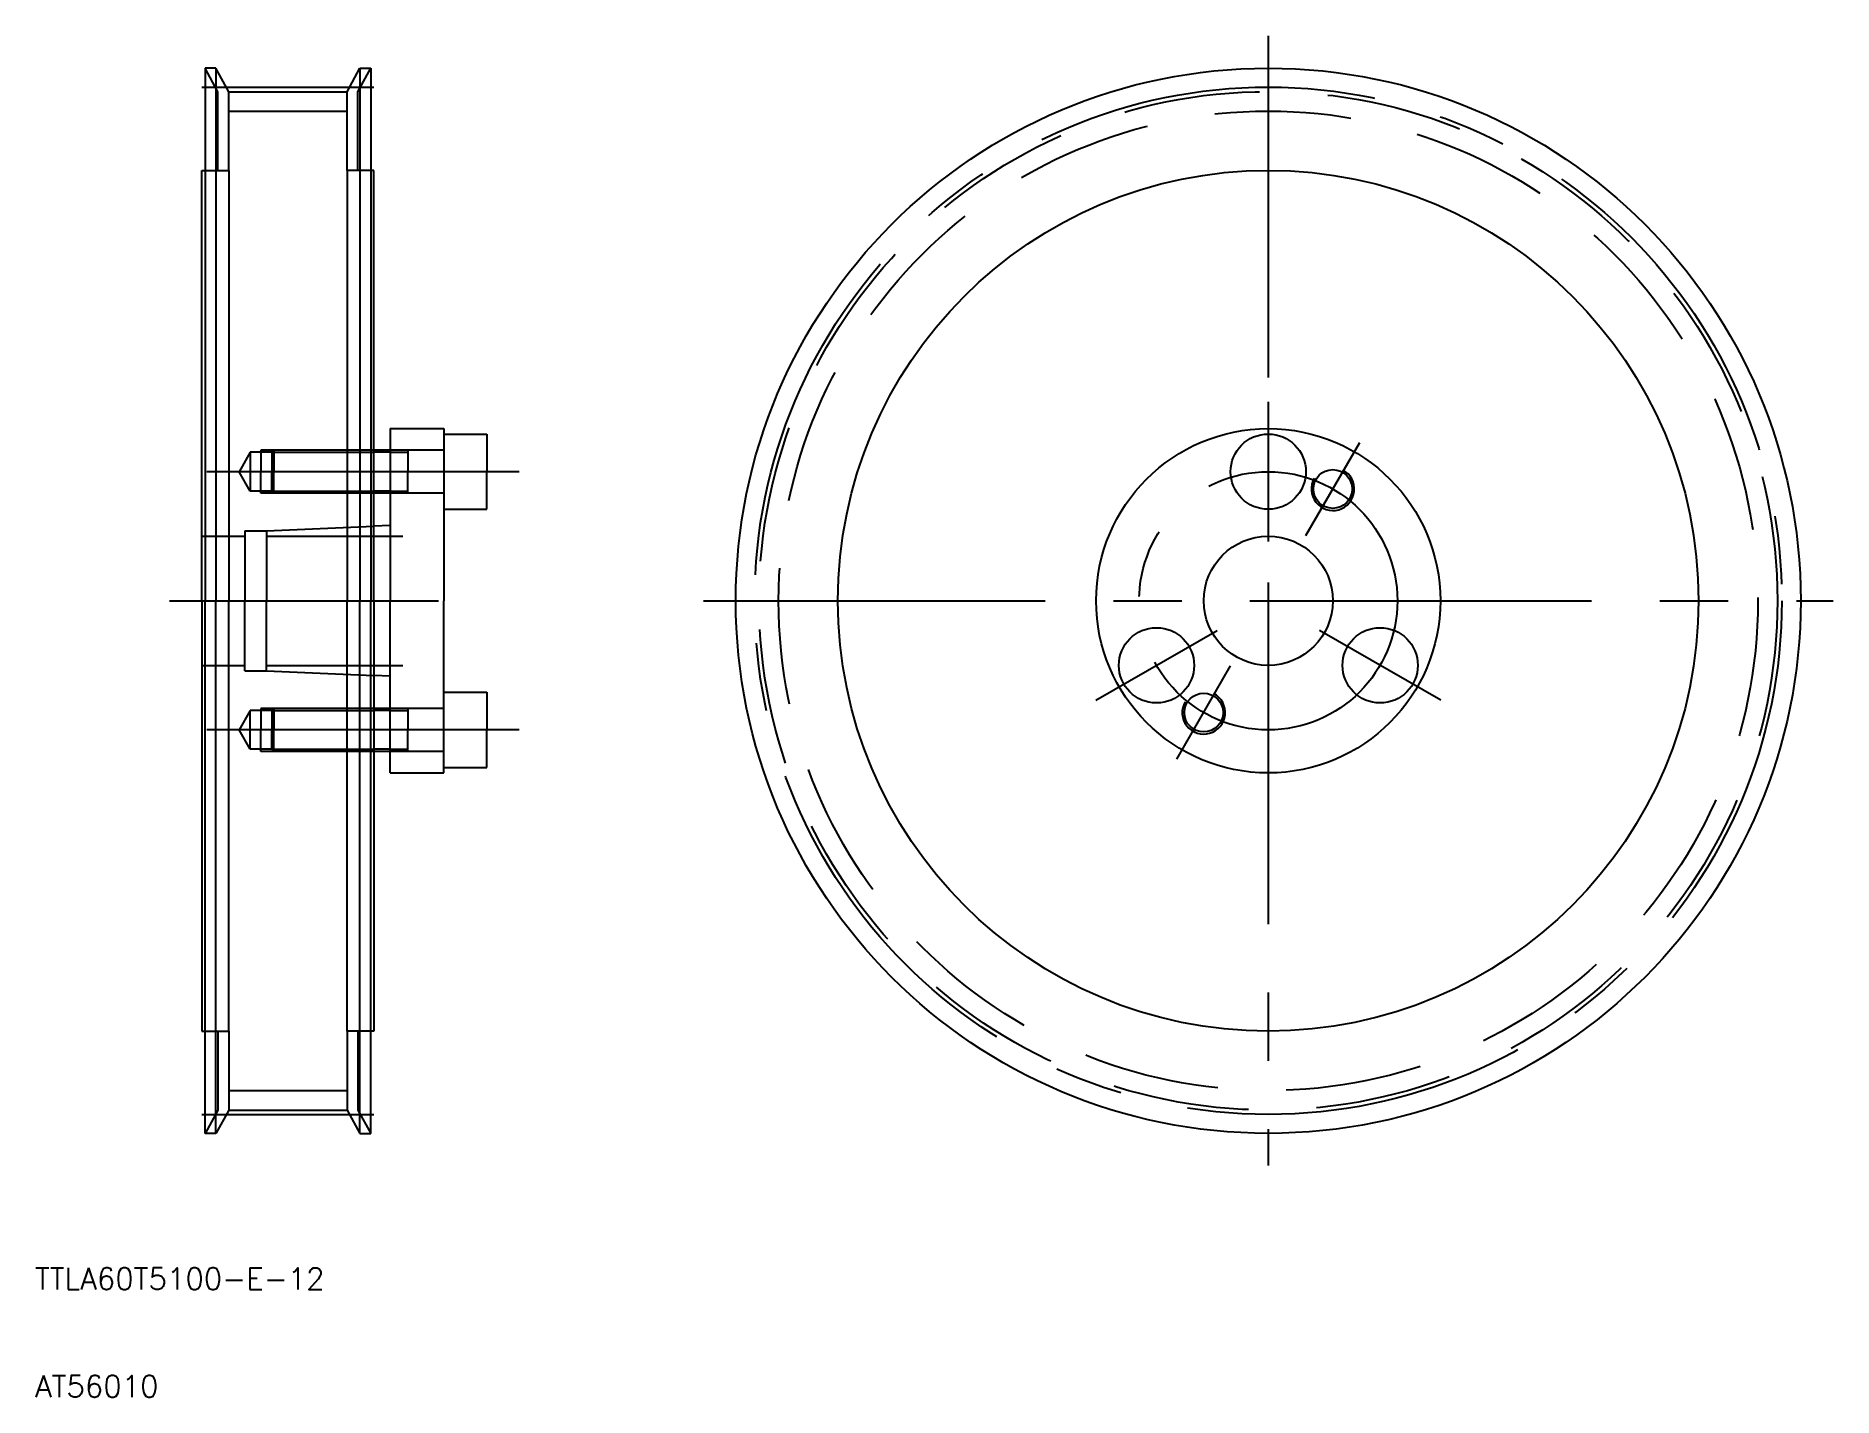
# Model space of a CAD drawing. Extents: x 94 to 261, y 100 to 226.
import ezdxf

# ---------------------------------------------------------------- set-up
doc = ezdxf.new("R2010")
doc.units = 0
doc.linetypes.add('CENTER', pattern=[50.8, 31.75, -6.35, 6.35, -6.35])
doc.linetypes.add('DASHED', pattern=[19.05, 12.7, -6.35])
doc.layers.get('0').update_dxf_attribs({"linetype": 'CONTINUOUS'})
doc.layers.add('CENTER', color=1, linetype='CENTER')
doc.styles.get("Standard").update_dxf_attribs({"font": 'txt.shx'})

msp = doc.modelspace()

# ---------------------------------------------------------------- linework, layer by layer
for p, q in [((110.35, 223.5), (109.35, 223.5)), ((109.35, 223.5), (109.35, 174)), ((111.55, 221.32), (110.35, 223.5)), ((110.35, 223.5), (110.35, 174)), ((122.55, 221.32), (123.75, 223.5)), ((123.75, 223.5), (124.75, 223.5)), ((123.75, 223.5), (123.75, 174)), ((124.75, 223.5), (124.75, 174)), ((111.55, 214), (111.55, 221.32)), ((111.55, 221.32), (122.55, 221.32)), ((122.55, 214), (122.55, 221.32)), ((109.05, 214), (109.35, 214)), ((109.05, 174), (109.05, 214)), ((111.55, 214), (111.55, 174)), ((122.55, 214), (122.55, 174)), ((125.05, 214), (124.75, 214)), ((125.05, 174), (125.05, 214)), ((126.55, 190), (131.55, 190)), ((126.55, 190), (126.55, 188)), ((131.55, 190), (131.55, 189.5)), ((131.55, 189.5), (131.55, 182.5)), ((131.55, 189.5), (135.55, 189.5)), ((135.55, 189.5), (135.55, 186)), ((126.55, 188), (125.05, 188)), ((126.55, 188), (126.55, 184)), ((135.55, 182.5), (135.55, 186)), ((126.55, 184), (125.05, 184)), ((126.55, 184), (126.55, 181)), ((131.55, 182.5), (131.55, 174)), ((131.55, 182.5), (135.55, 182.5)), ((126.55, 181), (125.05, 180.93)), ((126.55, 181), (126.55, 174)), ((109.05, 174), (109.05, 134)), ((109.35, 124.5), (109.35, 174)), ((110.35, 124.5), (110.35, 174)), ((111.55, 134), (111.55, 174)), ((122.55, 134), (122.55, 174)), ((123.75, 124.5), (123.75, 174)), ((124.75, 124.5), (124.75, 174)), ((125.05, 174), (125.05, 134)), ((126.55, 167), (126.55, 174)), ((131.55, 165.5), (131.55, 174)), ((126.55, 167), (125.05, 167.06)), ((126.55, 164), (126.55, 167)), ((131.55, 158.5), (131.55, 165.5)), ((131.55, 165.5), (135.55, 165.5)), ((135.55, 165.5), (135.55, 162)), ((126.55, 164), (125.05, 164)), ((126.55, 160), (126.55, 164)), ((135.55, 158.5), (135.55, 162)), ((126.55, 160), (125.05, 160)), ((126.55, 158), (126.55, 160)), ((126.55, 158), (131.55, 158)), ((131.55, 158.5), (135.55, 158.5)), ((131.55, 158), (131.55, 158.5)), ((109.05, 134), (109.35, 134)), ((111.55, 134), (111.55, 126.67)), ((122.55, 134), (122.55, 126.67)), ((125.05, 134), (124.75, 134)), ((111.55, 126.67), (110.35, 124.5)), ((111.55, 126.67), (122.55, 126.67)), ((122.55, 126.67), (123.75, 124.5)), ((110.35, 124.5), (109.35, 124.5)), ((123.75, 124.5), (124.75, 124.5))]:
    msp.add_line(p, q)
at = {"color": 3, "linetype": 'DASHED'}
for p, q in [((110.55, 221.32), (109.35, 223.5)), ((123.55, 221.32), (124.75, 223.5)), ((110.55, 214), (110.55, 221.32)), ((123.55, 214), (123.55, 221.32)), ((111.55, 219.52), (122.55, 219.52)), ((109.35, 214), (111.55, 214)), ((124.75, 214), (122.55, 214)), ((113.55, 187.8), (112.51, 186)), ((115.55, 187.8), (113.55, 187.8)), ((113.55, 187.8), (113.55, 184.2)), ((115.75, 188), (114.55, 188)), ((114.55, 188), (114.55, 186)), ((115.75, 188), (115.55, 187.8)), ((115.55, 187.8), (125.05, 187.8)), ((115.55, 187.8), (115.55, 186)), ((125.05, 188), (115.75, 188)), ((115.75, 188), (115.75, 186)), ((131.55, 188), (126.55, 188)), ((126.55, 187.8), (128.21, 187.8)), ((128.21, 188), (128.21, 186)), ((113.55, 184.2), (112.51, 186)), ((114.55, 184), (114.55, 186)), ((115.55, 184.2), (115.55, 186)), ((115.75, 184), (115.75, 186)), ((128.21, 184), (128.21, 186)), ((115.55, 184.2), (113.55, 184.2)), ((115.75, 184), (114.55, 184)), ((115.55, 184.2), (125.05, 184.2)), ((115.75, 184), (115.55, 184.2)), ((125.05, 184), (115.75, 184)), ((126.55, 184.2), (128.21, 184.2)), ((131.55, 184), (126.55, 184)), ((113.05, 180.5), (113.05, 174)), ((113.05, 180.5), (115.05, 180.5)), ((115.05, 180.5), (125.05, 180.93)), ((115.05, 180.5), (115.05, 174)), ((109.05, 180), (113.05, 180)), ((115.05, 180), (131.55, 180)), ((113.05, 167.5), (113.05, 174)), ((115.05, 167.5), (115.05, 174)), ((109.05, 168), (113.05, 168)), ((113.05, 167.5), (115.05, 167.5)), ((115.05, 168), (131.55, 168)), ((115.05, 167.5), (125.05, 167.06)), ((113.55, 163.8), (112.51, 162)), ((115.55, 163.8), (113.55, 163.8)), ((113.55, 160.2), (113.55, 163.8)), ((115.75, 164), (114.55, 164)), ((114.55, 164), (114.55, 162)), ((115.75, 164), (115.55, 163.8)), ((115.55, 163.8), (125.05, 163.8)), ((115.55, 163.8), (115.55, 162)), ((125.05, 164), (115.75, 164)), ((115.75, 164), (115.75, 162)), ((131.55, 164), (126.55, 164)), ((126.55, 163.8), (128.21, 163.8)), ((128.21, 164), (128.21, 162)), ((113.55, 160.2), (112.51, 162)), ((114.55, 160), (114.55, 162)), ((115.55, 160.2), (115.55, 162)), ((115.75, 160), (115.75, 162)), ((128.21, 160), (128.21, 162)), ((115.55, 160.2), (113.55, 160.2)), ((115.75, 160), (114.55, 160)), ((115.55, 160.2), (125.05, 160.2)), ((115.75, 160), (115.55, 160.2)), ((125.05, 160), (115.75, 160)), ((126.55, 160.2), (128.21, 160.2)), ((131.55, 160), (126.55, 160)), ((109.35, 134), (111.55, 134)), ((110.55, 134), (110.55, 126.67)), ((124.75, 134), (122.55, 134)), ((123.55, 134), (123.55, 126.67)), ((111.55, 128.47), (122.55, 128.47)), ((110.55, 126.67), (109.35, 124.5)), ((123.55, 126.67), (124.75, 124.5))]:
    msp.add_line(p, q, dxfattribs=at)
at = {"color": 3}
for p, q in [((126.55, 187.8), (125.05, 187.8)), ((126.55, 184.2), (125.05, 184.2)), ((126.55, 163.8), (125.05, 163.8)), ((126.55, 160.2), (125.05, 160.2))]:
    msp.add_line(p, q, dxfattribs=at)
for centre, radius in [((208.19, 174), 49.5), ((208.19, 174), 40), ((208.19, 174), 16), ((208.19, 174), 16), ((208.19, 186), 3.5), ((214.19, 184.39), 1.8), ((208.19, 174), 6), ((197.8, 168), 3.5), ((218.59, 168), 3.5), ((202.19, 163.61), 1.8)]:
    msp.add_circle(centre, radius)
at = {"color": 3, "linetype": 'DASHED'}
for radius in [47.33, 45.52]:
    msp.add_circle((208.19, 174), radius, dxfattribs=at)
at = {"color": 3}
for centre in [(214.19, 184.39), (202.19, 163.61)]:
    msp.add_arc(centre, 2, 150, 62, dxfattribs=at)
at = {"layer": 'CENTER'}
for p, q in [((208.19, 226.5), (208.19, 121.5)), ((109.05, 221.74), (125.05, 221.74)), ((106.05, 174), (131.05, 174)), ((155.69, 174), (260.69, 174)), ((109.05, 126.25), (125.05, 126.25))]:
    msp.add_line(p, q, dxfattribs=at)
at = {"layer": 'CENTER', "color": 1, "linetype": 'CENTER'}
for p, q in [((208.19, 192.5), (208.19, 179.5)), ((211.69, 180.06), (216.69, 188.72)), ((138.55, 186), (109.51, 186)), ((192.17, 164.75), (203.43, 171.25)), ((224.22, 164.75), (212.96, 171.25)), ((199.69, 159.28), (204.69, 167.94)), ((138.55, 162), (109.51, 162))]:
    msp.add_line(p, q, dxfattribs=at)
at = {"layer": 'CENTER'}
msp.add_circle((208.19, 174), 47.74, dxfattribs=at)
at = {"layer": 'CENTER', "color": 1, "linetype": 'CENTER'}
msp.add_circle((208.19, 174), 12, dxfattribs=at)

# ---------------------------------------------------------------- texts
for s, p in [('TTLA60T5100-E-12', (93.55, 109.99)), ('AT56010', (93.55, 99.99))]:
    msp.add_text(s, height=2).set_placement(p)

doc.saveas('drawing.dxf')
